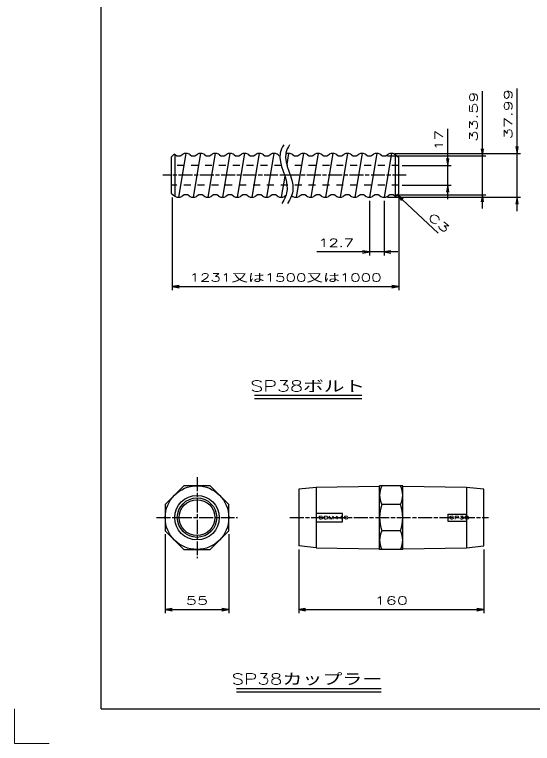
# Model space of a CAD drawing. Units: millimetres at full size, sheet at 1:1. Extents: x -1027 to 755, y 2526 to 3786.
# Drawn here: x -1027 to -579, y 2526 to 3156 of the extents above; entities that cross this region are included whole.
import ezdxf
from ezdxf.enums import TextEntityAlignment as Align

# ---------------------------------------------------------------- set-up
doc = ezdxf.new("R2010")
doc.units = ezdxf.units.MM
doc.linetypes.add('CHAIN', pattern=[18.5, 12, -1.5, 3.5, -1.5])
doc.linetypes.add('DASHED_SPACED', pattern=[12, 6, -6])
for name, color, linetype, lineweight in [('02細線', 81, 'Continuous', 25), ('06寸法注記', 7, 'Continuous', 25), ('1外形線', 7, 'Continuous', 30), ('3隠れ線', 2, 'DASHED_SPACED', 25), ('4中心線', 1, 'CHAIN', 25), ('7枠', 7, 'Continuous', 25), ('AM_VIEWS', 1, 'Continuous', 15), ('中心線', 1, 'CHAIN', 25), ('外形線', 7, 'Continuous', 30)]:
    doc.layers.add(name, color=color, linetype=linetype, lineweight=lineweight)
doc.styles.add('simplex.shx', font='')
doc.styles.get('simplex.shx').set_extended_font_data('simplex.shx')

# ---------------------------------------------------------------- blocks, each defined once
blk = doc.blocks.new('open_arrow')
at = {"color": 0, "linetype": 'Continuous', "lineweight": -2}
blk.add_lwpolyline([(7.5, 1.25), (0, 0), (7.5, -1.25)], dxfattribs=at)

msp = doc.modelspace()

# ---------------------------------------------------------------- linework, layer by layer
at = {"layer": '02細線'}
for points in [[(-793.832, 3043.373), (-795.384, 3041.052), (-796.578, 3038.668), (-797.069, 3036.162), (-798.967, 3026.474), (-790.362, 3014.969), (-790.962, 3004.835), (-791.215, 3000.56), (-793.106, 2996.529), (-795.615, 2992.59)], [(-788.871, 3043.373), (-790.423, 3041.052), (-791.616, 3038.668), (-792.107, 3036.162), (-794.005, 3026.474), (-785.401, 3014.969), (-786, 3004.835), (-786.253, 3000.56), (-788.144, 2996.529), (-790.653, 2992.59)]]:
    msp.add_open_spline(points, degree=3, knots=[0, 0, 0, 0, 1, 1, 1, 2, 2, 2, 3, 3, 3, 3], dxfattribs=at)
at = {"layer": '06寸法注記'}
for p, q in [((-622.047, 2988.154), (-622.047, 3089.687)), ((-592.047, 2985.954), (-592.047, 3091.887)), ((-652.047, 2996.449), (-652.047, 3057.163)), ((-704.174, 3033.744), (-619.047, 3033.744)), ((-697.824, 3035.944), (-589.047, 3035.944)), ((-691.44, 3025.449), (-649.047, 3025.449)), ((-691.44, 3008.449), (-649.047, 3008.449)), ((-697.824, 3000.154), (-619.047, 3000.154)), ((-695.769, 3000.026), (-660.447, 2966.976)), ((-890.35, 2997.713), (-890.35, 2917.768)), ((-719.874, 2994.954), (-719.874, 2947.768)), ((-707.174, 2994.954), (-707.174, 2947.768)), ((-704.174, 2997.954), (-589.047, 2997.954)), ((-694.44, 2998.354), (-694.44, 2917.768)), ((-695.174, 2950.768), (-765.302, 2950.768)), ((-890.35, 2920.768), (-694.44, 2920.768)), ((-896.483, 2706.614), (-896.483, 2638.491)), ((-841.483, 2706.614), (-841.483, 2638.491)), ((-780.987, 2693.505), (-780.987, 2638.491)), ((-620.987, 2693.505), (-620.987, 2638.491)), ((-896.483, 2641.491), (-841.483, 2641.491)), ((-780.987, 2641.491), (-620.987, 2641.491))]:
    msp.add_line(p, q, dxfattribs=at)
at = {"layer": '06寸法注記', "color": 2}
for p, q in [((-819.295, 2826.979), (-726.528, 2826.979)), ((-819.295, 2823.961), (-726.528, 2823.961)), ((-834.839, 2573.323), (-709.617, 2573.323)), ((-834.839, 2570.304), (-709.617, 2570.304))]:
    msp.add_line(p, q, dxfattribs=at)
at = {"layer": '1外形線', "lineweight": 25}
for p, q in [((-888.723, 3035.214), (-891.29, 3032.559)), ((-891.29, 3032.559), (-891.29, 3001.653)), ((-887.697, 3034.55), (-888.601, 3035.137)), ((-888.29, 3034.936), (-888.29, 2999.146)), ((-878.579, 3035.944), (-884.929, 2997.954)), ((-882.251, 3034.55), (-881.347, 3035.137)), ((-874.997, 3034.55), (-875.901, 3035.137)), ((-865.89, 3035.944), (-872.24, 2997.954)), ((-869.551, 3034.55), (-868.647, 3035.137)), ((-862.297, 3034.55), (-863.201, 3035.137)), ((-853.19, 3035.944), (-859.54, 2997.954)), ((-856.851, 3034.55), (-855.947, 3035.137)), ((-849.597, 3034.55), (-850.501, 3035.137)), ((-840.49, 3035.944), (-846.84, 2997.954)), ((-844.151, 3034.55), (-843.247, 3035.137)), ((-836.897, 3034.55), (-837.801, 3035.137)), ((-827.79, 3035.944), (-834.14, 2997.954)), ((-831.451, 3034.55), (-830.547, 3035.137)), ((-824.197, 3034.55), (-825.101, 3035.137)), ((-815.09, 3035.944), (-821.44, 2997.954)), ((-818.751, 3034.55), (-817.847, 3035.137)), ((-811.497, 3034.55), (-812.401, 3035.137)), ((-802.39, 3035.944), (-808.74, 2997.954)), ((-806.051, 3034.55), (-805.147, 3035.137)), ((-798.797, 3034.55), (-799.701, 3035.137)), ((-789.69, 3035.944), (-791.309, 3026.26)), ((-786.097, 3034.55), (-787.001, 3035.137)), ((-776.99, 3035.944), (-783.34, 2997.954)), ((-780.651, 3034.55), (-779.747, 3035.137)), ((-773.397, 3034.55), (-774.301, 3035.137)), ((-764.29, 3035.944), (-770.64, 2997.954)), ((-767.951, 3034.55), (-767.047, 3035.137)), ((-760.697, 3034.55), (-761.601, 3035.137)), ((-751.59, 3035.944), (-757.94, 2997.954)), ((-755.251, 3034.55), (-754.347, 3035.137)), ((-747.997, 3034.55), (-748.901, 3035.137)), ((-738.89, 3035.944), (-745.24, 2997.954)), ((-742.551, 3034.55), (-741.647, 3035.137)), ((-735.297, 3034.55), (-736.201, 3035.137)), ((-726.19, 3035.944), (-732.54, 2997.954)), ((-729.851, 3034.55), (-728.947, 3035.137)), ((-722.597, 3034.55), (-723.501, 3035.137)), ((-713.49, 3035.944), (-719.84, 2997.954)), ((-717.151, 3034.55), (-716.247, 3035.137)), ((-709.897, 3034.55), (-710.801, 3035.137)), ((-700.824, 3035.944), (-707.174, 2997.954)), ((-704.451, 3034.55), (-703.547, 3035.137)), ((-698.101, 3035.137), (-697.197, 3034.55)), ((-697.44, 3034.708), (-697.44, 2998.918)), ((-696.277, 3034.08), (-694.44, 3032.244)), ((-694.44, 3001.354), (-694.44, 3032.244)), ((-792.989, 3016.211), (-796.04, 2997.954)), ((-891.29, 3001.653), (-889.411, 2999.773)), ((-694.44, 3001.354), (-697.097, 2998.697)), ((-888.601, 2999.347), (-887.697, 2998.76)), ((-881.347, 2999.347), (-882.251, 2998.76)), ((-875.901, 2999.347), (-874.997, 2998.76)), ((-868.647, 2999.347), (-869.551, 2998.76)), ((-863.201, 2999.347), (-862.297, 2998.76)), ((-855.947, 2999.347), (-856.851, 2998.76)), ((-850.501, 2999.347), (-849.597, 2998.76)), ((-843.247, 2999.347), (-844.151, 2998.76)), ((-837.801, 2999.347), (-836.897, 2998.76)), ((-830.547, 2999.347), (-831.451, 2998.76)), ((-825.101, 2999.347), (-824.197, 2998.76)), ((-817.847, 2999.347), (-818.751, 2998.76)), ((-812.401, 2999.347), (-811.497, 2998.76)), ((-805.147, 2999.347), (-806.051, 2998.76)), ((-799.701, 2999.347), (-798.797, 2998.76)), ((-792.447, 2999.347), (-793.351, 2998.76)), ((-787.001, 2999.347), (-786.097, 2998.76)), ((-779.747, 2999.347), (-780.651, 2998.76)), ((-774.301, 2999.347), (-773.397, 2998.76)), ((-767.047, 2999.347), (-767.951, 2998.76)), ((-761.601, 2999.347), (-760.697, 2998.76)), ((-754.347, 2999.347), (-755.251, 2998.76)), ((-748.901, 2999.347), (-747.997, 2998.76)), ((-741.647, 2999.347), (-742.551, 2998.76)), ((-736.201, 2999.347), (-735.297, 2998.76)), ((-728.947, 2999.347), (-729.851, 2998.76)), ((-723.501, 2999.347), (-722.597, 2998.76)), ((-716.247, 2999.347), (-717.151, 2998.76)), ((-710.801, 2999.347), (-709.897, 2998.76)), ((-704.451, 2998.76), (-703.547, 2999.347)), ((-697.197, 2998.76), (-698.101, 2999.347))]:
    msp.add_line(p, q, dxfattribs=at)
for centre, start, end in [((-891.324, 3030.944), 57.00469, 58.65148), ((-884.974, 3038.744), 237.00469, 302.99531), ((-878.624, 3030.944), 57.00469, 122.99531), ((-872.274, 3038.744), 237.00469, 302.99531), ((-865.924, 3030.944), 57.00469, 122.99531), ((-859.574, 3038.744), 237.00469, 302.99531), ((-853.224, 3030.944), 57.00469, 122.99531), ((-846.874, 3038.744), 237.00469, 302.99531), ((-840.524, 3030.944), 57.00469, 122.99531), ((-834.174, 3038.744), 237.00469, 302.99531), ((-827.824, 3030.944), 57.00469, 122.99531), ((-821.474, 3038.744), 237.00469, 302.99531), ((-815.124, 3030.944), 57.00469, 122.99531), ((-808.774, 3038.744), 237.00469, 302.99531), ((-802.424, 3030.944), 57.00469, 122.99531), ((-796.074, 3038.744), 237.00469, 255.46301), ((-789.724, 3030.944), 57.00469, 120.39923), ((-783.374, 3038.744), 237.00469, 302.99531), ((-777.024, 3030.944), 57.00469, 122.99531), ((-770.674, 3038.744), 237.00469, 302.99531), ((-764.324, 3030.944), 57.00469, 122.99531), ((-757.974, 3038.744), 237.00469, 302.99531), ((-751.624, 3030.944), 57.00469, 122.99531), ((-745.274, 3038.744), 237.00469, 302.99531), ((-738.924, 3030.944), 57.00469, 122.99531), ((-732.574, 3038.744), 237.00469, 302.99531), ((-726.224, 3030.944), 57.00469, 122.99531), ((-719.874, 3038.744), 237.00469, 302.99531), ((-713.524, 3030.944), 57.00469, 122.99531), ((-707.174, 3038.744), 237.00469, 302.99531), ((-700.824, 3030.944), 57.00469, 122.99531), ((-694.474, 3038.744), 237.00469, 248.86604), ((-891.324, 2995.154), 57.00469, 67.50132), ((-878.624, 2995.154), 57.00469, 122.99531), ((-865.924, 2995.154), 57.00469, 122.99531), ((-853.224, 2995.154), 57.00469, 122.99531), ((-840.524, 2995.154), 57.00469, 122.99531), ((-827.824, 2995.154), 57.00469, 122.99531), ((-815.124, 2995.154), 57.00469, 122.99531), ((-802.424, 2995.154), 57.00469, 122.99531), ((-789.724, 2995.154), 117.99669, 122.99531), ((-789.724, 2995.154), 57.00469, 59.07564), ((-777.024, 2995.154), 57.00469, 122.99531), ((-764.324, 2995.154), 57.00469, 122.99531), ((-751.624, 2995.154), 57.00469, 122.99531), ((-738.924, 2995.154), 57.00469, 122.99531), ((-726.224, 2995.154), 57.00469, 122.99531), ((-713.524, 2995.154), 57.00469, 122.99531), ((-700.824, 2995.154), 57.00469, 122.99531), ((-884.974, 3002.954), 237.00469, 302.99531), ((-872.274, 3002.954), 237.00469, 302.99531), ((-859.574, 3002.954), 237.00469, 302.99531), ((-846.874, 3002.954), 237.00469, 302.99531), ((-834.174, 3002.954), 237.00469, 302.99531), ((-821.474, 3002.954), 237.00469, 302.99531), ((-808.774, 3002.954), 237.00469, 302.99531), ((-796.074, 3002.954), 237.00469, 302.99531), ((-783.374, 3002.954), 237.00469, 302.99531), ((-770.674, 3002.954), 237.00469, 302.99531), ((-757.974, 3002.954), 237.00469, 302.99531), ((-745.274, 3002.954), 237.00469, 302.99531), ((-732.574, 3002.954), 237.00469, 302.99531), ((-719.874, 3002.954), 237.00469, 302.99531), ((-707.174, 3002.954), 237.00469, 302.99531), ((-694.474, 3002.954), 237.00469, 238.35691)]:
    msp.add_arc(centre, 5, start, end, dxfattribs=at)
at = {"layer": '3隠れ線'}
for p, q in [((-796.044, 3025.449), (-891.29, 3025.449)), ((-694.44, 3025.449), (-791.083, 3025.449)), ((-694.44, 3008.449), (-891.29, 3008.449))]:
    msp.add_line(p, q, dxfattribs=at)
at = {"layer": '4中心線'}
msp.add_line((-687.939, 3016.949), (-898.464, 3016.949), dxfattribs=at)
at = {"layer": '7枠'}
for q in [(-951.809, 3725.803), (725.191, 2555.803)]:
    msp.add_line((-951.809, 2555.803), q, dxfattribs=at)
at = {"layer": 'AM_VIEWS'}
for p, q in [((-1026.809, 2555.803), (-1026.809, 2525.803)), ((-1026.809, 2525.803), (-996.809, 2525.803))]:
    msp.add_line(p, q, dxfattribs=at)
at = {"layer": '中心線'}
for p, q in [((-868.983, 2756.005), (-868.983, 2686.005)), ((-903.983, 2721.005), (-833.983, 2721.005)), ((-788.672, 2721.005), (-616.789, 2721.005))]:
    msp.add_line(p, q, dxfattribs=at)
at = {"layer": '外形線', "lineweight": 25}
for p, q in [((-880.374, 2748.505), (-896.483, 2732.396)), ((-857.592, 2748.505), (-880.374, 2748.505)), ((-841.483, 2732.396), (-857.592, 2748.505)), ((-710.987, 2748.005), (-765.987, 2747.005)), ((-690.987, 2748.505), (-710.987, 2748.505)), ((-710.987, 2693.505), (-710.987, 2748.505)), ((-690.987, 2693.505), (-690.987, 2748.505)), ((-635.987, 2747.005), (-690.987, 2748.005)), ((-765.987, 2747.005), (-780.987, 2745.505)), ((-780.987, 2745.505), (-780.987, 2696.505)), ((-765.987, 2747.005), (-765.987, 2721.005)), ((-635.987, 2747.005), (-635.987, 2695.005)), ((-620.987, 2745.505), (-635.987, 2747.005)), ((-620.987, 2696.505), (-620.987, 2745.505)), ((-765.987, 2740.005), (-765.987, 2695.005)), ((-896.483, 2732.396), (-896.483, 2709.614)), ((-841.483, 2709.614), (-841.483, 2732.396)), ((-692.987, 2732.396), (-708.987, 2732.396)), ((-692.987, 2732.396), (-708.987, 2732.396)), ((-651.987, 2724.005), (-635.987, 2724.005)), ((-651.987, 2724.005), (-651.987, 2718.005)), ((-651.987, 2718.005), (-635.987, 2718.005)), ((-896.483, 2709.614), (-880.374, 2693.505)), ((-857.592, 2693.505), (-841.483, 2709.614)), ((-692.987, 2709.614), (-708.987, 2709.614)), ((-880.374, 2693.505), (-857.592, 2693.505)), ((-765.987, 2695.005), (-780.987, 2696.505)), ((-765.987, 2695.005), (-710.987, 2694.005)), ((-690.987, 2693.505), (-710.987, 2693.505)), ((-690.987, 2694.005), (-635.987, 2695.005)), ((-635.987, 2695.005), (-620.987, 2696.505))]:
    msp.add_line(p, q, dxfattribs=at)
msp.add_lwpolyline([(-765.987, 2717.505), (-742.987, 2717.505), (-742.987, 2724.505), (-765.987, 2724.505)], close=True, dxfattribs=at)
for radius in [27.5, 19.245, 17.045, 15.5]:
    msp.add_circle((-868.983, 2721.005), radius, dxfattribs=at)
for centre, radius, start, end in [((-693.768, 2740.45), 17.219, 152.11024, 207.88976), ((-708.206, 2740.45), 17.219, 332.11024, 27.88976), ((-677.549, 2721.005), 33.438, 160.08312, 199.91688), ((-724.425, 2721.005), 33.438, 340.08312, 19.91688), ((-693.768, 2701.559), 17.219, 152.11024, 207.88976), ((-708.206, 2701.559), 17.219, 332.11024, 27.88976)]:
    msp.add_arc(centre, radius, start, end, dxfattribs=at)

# ---------------------------------------------------------------- block references
at = {"layer": '06寸法注記', "xscale": 0.8, "yscale": 0.8}
for p, rotation in [((-622.047, 3033.744), 90), ((-592.047, 3035.944), 90), ((-652.047, 3025.449), 90), ((-652.047, 3008.449), 270), ((-695.769, 3000.026), 316.9), ((-622.047, 3000.154), 270), ((-592.047, 2997.954), 270), ((-719.874, 2950.768), 180), ((-694.44, 2920.768), 180), ((-841.483, 2641.491), 180), ((-620.987, 2641.491), 180)]:
    msp.add_blockref('open_arrow', p, dxfattribs=dict(at, rotation=rotation))
for p in [(-707.174, 2950.768), (-890.35, 2920.768), (-896.483, 2641.491), (-780.987, 2641.491)]:
    msp.add_blockref('open_arrow', p, dxfattribs=at)

# ---------------------------------------------------------------- texts
at = {"layer": '06寸法注記', "style": 'simplex.shx'}
for s, width, p in [('37.99', 1.6, (-599.847, 3069.915)), ('33.59', 1.6, (-629.847, 3067.715)), ('17', 1.45, (-659.847, 3047.306))]:
    msp.add_text(s, height=7.038, rotation=90, dxfattribs=dict(at, width=width)).set_placement(p, align=Align.MIDDLE_CENTER)
at = {"layer": '06寸法注記', "style": 'simplex.shx', "width": 1.65}
msp.add_text('C3', height=7.038, rotation=320.235, dxfattribs=at).set_placement((-671.127, 2978.07), align=Align.BOTTOM_LEFT)
at = {"layer": '06寸法注記', "style": 'simplex.shx'}
for s, height, width, p in [('12.7', 7.038, 1.45, (-748.588, 2958.568)), ('1231又は1500又は1000', 7.038, 1.5, (-792.395, 2928.568)), ('SP38ボルト', 9.384, 1.4, (-773.214, 2834.738)), ('55', 7.038, 1.6, (-868.983, 2649.291)), ('160', 7.038, 1.6, (-700.987, 2649.291)), ('SP38カップラー', 9.384, 1.35, (-773.929, 2581.511))]:
    msp.add_text(s, height=height, dxfattribs=dict(at, width=width)).set_placement(p, align=Align.MIDDLE_CENTER)
at = {"layer": '外形線', "style": 'simplex.shx'}
for s, width, p in [('SCM440', 1.9, (-764.054, 2718.938)), ('SP38', 1.95, (-650.86, 2719.038))]:
    msp.add_text(s, height=2.566, dxfattribs=dict(at, width=width)).set_placement(p, align=Align.BOTTOM_LEFT)

doc.saveas('drawing.dxf')
